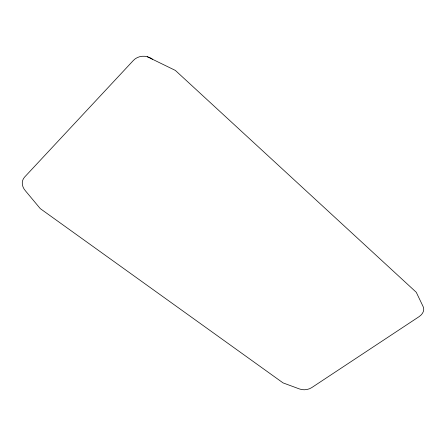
<?xml version="1.0" encoding="UTF-8"?>
<svg xmlns="http://www.w3.org/2000/svg" width="446" height="446" viewBox="0 0 446 446"><rect width="100%" height="100%" fill="white"/><g stroke="black" fill="none" stroke-linecap="round" stroke-linejoin="round"><path stroke-width="0.67" d="M147.247 56.709L175.334 70.401L416.274 292.292L423.037 306.402A11.507 8.268 -15.4 0 1 419.023 316.699L311.743 387.602A10.375 7.169 -6.2 0 1 299.272 388.89L283.054 382.897L40.274 208.617L25.422 190.804A13.703 10.905 22.7 0 1 24.642 177.04L133.36 60.466A14.902 13.737 32.4 0 1 147.247 56.709L150.899 58.142L152.465 59.251"/></g></svg>
